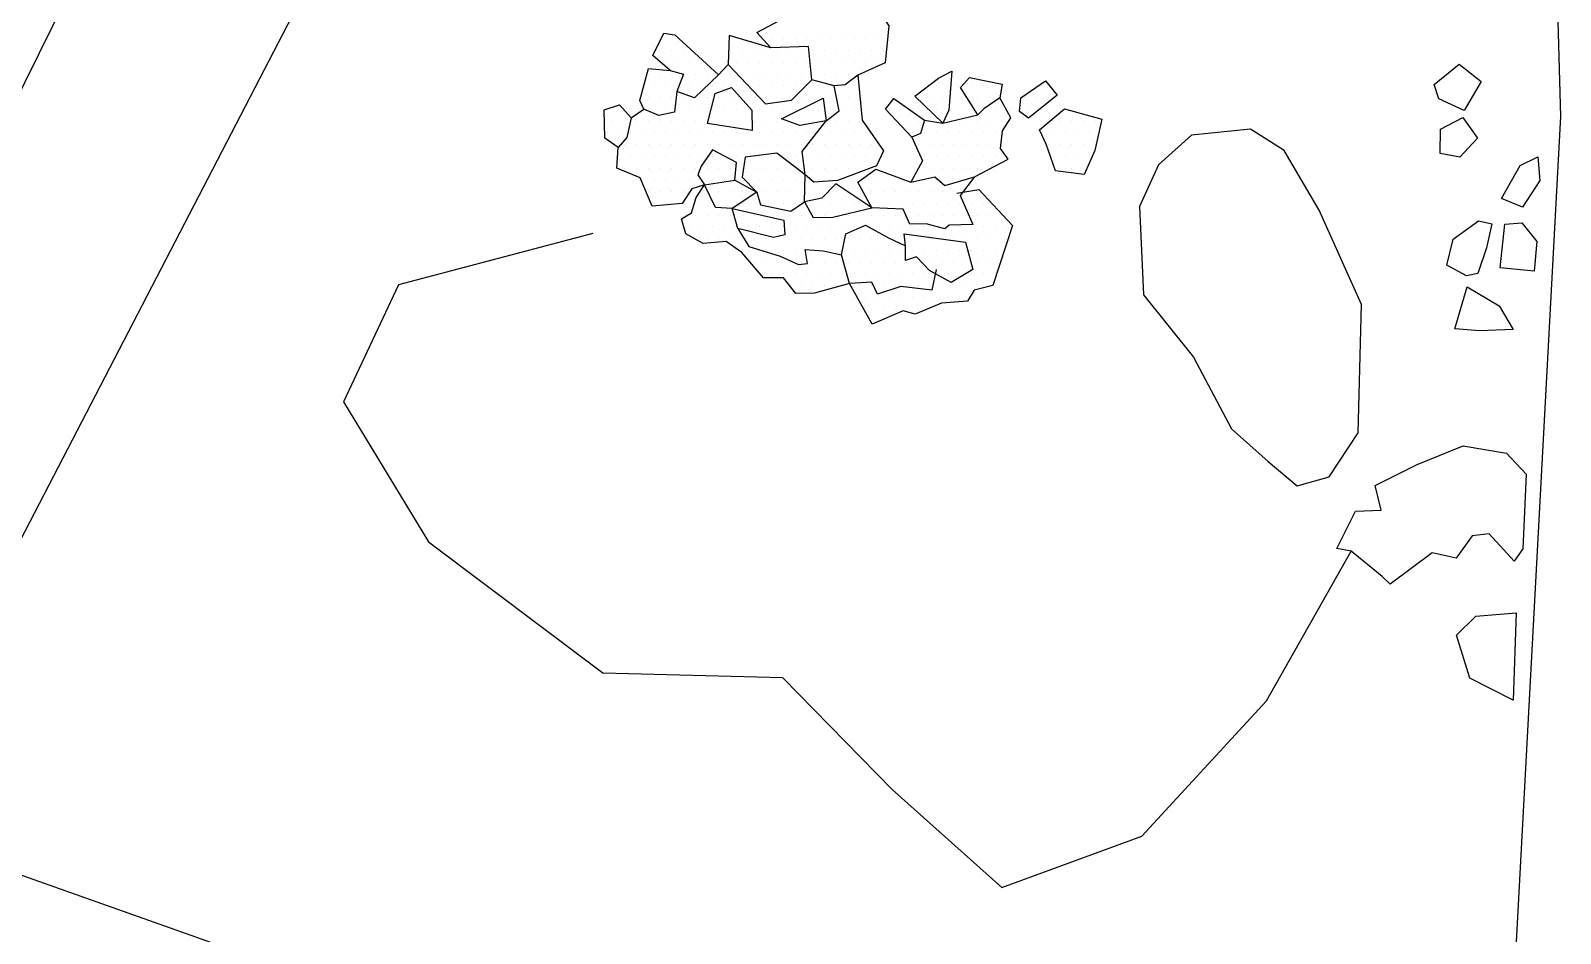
# Model space of a CAD drawing. Header units: metres. Extents: x -12.6 to -9.54, y -16.55 to -11.69.
# Drawn here: x -11.169 to -9.543, y -14.839 to -13.879 of the extents above; entities that cross this region are included whole.
import ezdxf

# ---------------------------------------------------------------- set-up
doc = ezdxf.new("R2010")
doc.units = ezdxf.units.M
doc.header["$LTSCALE"] = 25
doc.header["$MEASUREMENT"] = 0
doc.linetypes.add('GESTRICHELT', pattern=[0.75, 0.5, -0.25])
doc.linetypes.add('STRICHPUNKTX2', pattern=[2, 1, -0.5, 0, -0.5])
doc.layers.get('0').update_dxf_attribs({"linetype": 'CONTINUOUS'})
for name, color, linetype in [('BEFUND_UNSICHER', 1, 'GESTRICHELT'), ('GRABUNGSGRENZE', 3, 'STRICHPUNKTX2'), ('STEINE', 4, 'CONTINUOUS'), ('STEINESCHRAFF', 4, 'CONTINUOUS')]:
    doc.layers.add(name, color=color, linetype=linetype)

# ---------------------------------------------------------------- blocks, each defined once
blk = doc.blocks.new('*X13')
at = {"color": 0}
for p, q in [((-1050, -1390), (-1050, -1390)), ((-1049.375, -1388.75), (-1049.375, -1388.75)), ((-1048.75, -1390), (-1048.75, -1390)), ((-1048.125, -1388.75), (-1048.125, -1388.75)), ((-1047.5, -1390), (-1047.5, -1390)), ((-1042.5, -1390), (-1042.5, -1390)), ((-1041.875, -1388.75), (-1041.875, -1388.75)), ((-1041.25, -1390), (-1041.25, -1390)), ((-1040, -1390), (-1040, -1390)), ((-1038.75, -1390), (-1038.75, -1390)), ((-1038.125, -1388.75), (-1038.125, -1388.75)), ((-1037.5, -1390), (-1037.5, -1390)), ((-1036.875, -1388.75), (-1036.875, -1388.75)), ((-1036.25, -1390), (-1036.25, -1390)), ((-1035.625, -1388.75), (-1035.625, -1388.75)), ((-1035, -1390), (-1035, -1390)), ((-1034.375, -1388.75), (-1034.375, -1388.75)), ((-1033.75, -1390), (-1033.75, -1390)), ((-1033.125, -1388.75), (-1033.125, -1388.75)), ((-1032.5, -1390), (-1032.5, -1390)), ((-1031.875, -1388.75), (-1031.875, -1388.75)), ((-1031.25, -1390), (-1031.25, -1390)), ((-1030.625, -1388.75), (-1030.625, -1388.75)), ((-1030, -1390), (-1030, -1390)), ((-1029.375, -1388.75), (-1029.375, -1388.75)), ((-1028.75, -1390), (-1028.75, -1390)), ((-1028.125, -1388.75), (-1028.125, -1388.75)), ((-1027.5, -1390), (-1027.5, -1390)), ((-1026.875, -1388.75), (-1026.875, -1388.75)), ((-1026.25, -1390), (-1026.25, -1390)), ((-1049.375, -1391.25), (-1049.375, -1391.25)), ((-1048.125, -1391.25), (-1048.125, -1391.25)), ((-1046.875, -1391.25), (-1046.875, -1391.25)), ((-1045.625, -1391.25), (-1045.625, -1391.25)), ((-1041.875, -1391.25), (-1041.875, -1391.25)), ((-1040.625, -1391.25), (-1040.625, -1391.25)), ((-1039.375, -1391.25), (-1039.375, -1391.25)), ((-1038.125, -1391.25), (-1038.125, -1391.25)), ((-1036.875, -1391.25), (-1036.875, -1391.25)), ((-1035.625, -1391.25), (-1035.625, -1391.25)), ((-1034.375, -1391.25), (-1034.375, -1391.25)), ((-1033.125, -1391.25), (-1033.125, -1391.25)), ((-1031.875, -1391.25), (-1031.875, -1391.25)), ((-1030.625, -1391.25), (-1030.625, -1391.25)), ((-1029.375, -1391.25), (-1029.375, -1391.25)), ((-1028.125, -1391.25), (-1028.125, -1391.25)), ((-1026.875, -1391.25), (-1026.875, -1391.25)), ((-1051.25, -1392.5), (-1051.25, -1392.5)), ((-1050, -1392.5), (-1050, -1392.5)), ((-1048.75, -1392.5), (-1048.75, -1392.5)), ((-1047.5, -1392.5), (-1047.5, -1392.5)), ((-1046.25, -1392.5), (-1046.25, -1392.5)), ((-1045, -1392.5), (-1045, -1392.5)), ((-1041.25, -1392.5), (-1041.25, -1392.5)), ((-1040, -1392.5), (-1040, -1392.5)), ((-1038.75, -1392.5), (-1038.75, -1392.5)), ((-1037.5, -1392.5), (-1037.5, -1392.5)), ((-1036.25, -1392.5), (-1036.25, -1392.5)), ((-1035, -1392.5), (-1035, -1392.5)), ((-1033.75, -1392.5), (-1033.75, -1392.5)), ((-1032.5, -1392.5), (-1032.5, -1392.5)), ((-1031.25, -1392.5), (-1031.25, -1392.5)), ((-1030, -1392.5), (-1030, -1392.5)), ((-1028.75, -1392.5), (-1028.75, -1392.5)), ((-1051.25, -1395), (-1051.25, -1395)), ((-1050.625, -1393.75), (-1050.625, -1393.75)), ((-1050, -1395), (-1050, -1395)), ((-1049.375, -1393.75), (-1049.375, -1393.75)), ((-1048.75, -1395), (-1048.75, -1395)), ((-1048.125, -1393.75), (-1048.125, -1393.75)), ((-1046.875, -1393.75), (-1046.875, -1393.75)), ((-1045.625, -1393.75), (-1045.625, -1393.75)), ((-1043.75, -1395), (-1043.75, -1395)), ((-1042.5, -1395), (-1042.5, -1395)), ((-1039.375, -1393.75), (-1039.375, -1393.75)), ((-1038.75, -1395), (-1038.75, -1395)), ((-1038.125, -1393.75), (-1038.125, -1393.75)), ((-1037.5, -1395), (-1037.5, -1395)), ((-1036.875, -1393.75), (-1036.875, -1393.75)), ((-1036.25, -1395), (-1036.25, -1395)), ((-1035.625, -1393.75), (-1035.625, -1393.75)), ((-1030.625, -1393.75), (-1030.625, -1393.75)), ((-1030, -1395), (-1030, -1395)), ((-1029.375, -1393.75), (-1029.375, -1393.75)), ((-1022.5, -1395), (-1022.5, -1395)), ((-1021.25, -1395), (-1021.25, -1395)), ((-1020.625, -1393.75), (-1020.625, -1393.75)), ((-1020, -1395), (-1020, -1395)), ((-1019.375, -1393.75), (-1019.375, -1393.75)), ((-1016.875, -1393.75), (-1016.875, -1393.75)), ((-1016.25, -1395), (-1016.25, -1395)), ((-1015.625, -1393.75), (-1015.625, -1393.75)), ((-1015, -1395), (-1015, -1395)), ((-1014.375, -1393.75), (-1014.375, -1393.75)), ((-1011.25, -1395), (-1011.25, -1395)), ((-1010, -1395), (-1010, -1395)), ((-1009.375, -1393.75), (-1009.375, -1393.75)), ((-1008.75, -1395), (-1008.75, -1395)), ((-1055.625, -1396.25), (-1055.625, -1396.25)), ((-1054.375, -1396.25), (-1054.375, -1396.25)), ((-1050.625, -1396.25), (-1050.625, -1396.25)), ((-1049.375, -1396.25), (-1049.375, -1396.25)), ((-1044.375, -1396.25), (-1044.375, -1396.25)), ((-1043.125, -1396.25), (-1043.125, -1396.25)), ((-1041.875, -1396.25), (-1041.875, -1396.25)), ((-1040.625, -1396.25), (-1040.625, -1396.25)), ((-1034.375, -1396.25), (-1034.375, -1396.25)), ((-1033.125, -1396.25), (-1033.125, -1396.25)), ((-1030.625, -1396.25), (-1030.625, -1396.25)), ((-1029.375, -1396.25), (-1029.375, -1396.25)), ((-1025.625, -1396.25), (-1025.625, -1396.25)), ((-1024.375, -1396.25), (-1024.375, -1396.25)), ((-1020.625, -1396.25), (-1020.625, -1396.25)), ((-1019.375, -1396.25), (-1019.375, -1396.25)), ((-1015.625, -1396.25), (-1015.625, -1396.25)), ((-1014.375, -1396.25), (-1014.375, -1396.25)), ((-1010.625, -1396.25), (-1010.625, -1396.25)), ((-1006.875, -1396.25), (-1006.875, -1396.25)), ((-1055, -1397.5), (-1055, -1397.5)), ((-1053.75, -1397.5), (-1053.75, -1397.5)), ((-1043.75, -1397.5), (-1043.75, -1397.5)), ((-1042.5, -1397.5), (-1042.5, -1397.5)), ((-1041.25, -1397.5), (-1041.25, -1397.5)), ((-1036.25, -1397.5), (-1036.25, -1397.5)), ((-1035, -1397.5), (-1035, -1397.5)), ((-1033.75, -1397.5), (-1033.75, -1397.5)), ((-1032.5, -1397.5), (-1032.5, -1397.5)), ((-1031.25, -1397.5), (-1031.25, -1397.5)), ((-1030, -1397.5), (-1030, -1397.5)), ((-1028.75, -1397.5), (-1028.75, -1397.5)), ((-1023.75, -1397.5), (-1023.75, -1397.5)), ((-1022.5, -1397.5), (-1022.5, -1397.5)), ((-1020, -1397.5), (-1020, -1397.5)), ((-1018.75, -1397.5), (-1018.75, -1397.5)), ((-1017.5, -1397.5), (-1017.5, -1397.5)), ((-1016.25, -1397.5), (-1016.25, -1397.5)), ((-1015, -1397.5), (-1015, -1397.5)), ((-1013.75, -1397.5), (-1013.75, -1397.5)), ((-1007.5, -1397.5), (-1007.5, -1397.5)), ((-1006.25, -1397.5), (-1006.25, -1397.5)), ((-1005, -1397.5), (-1005, -1397.5)), ((-1003.75, -1397.5), (-1003.75, -1397.5)), ((-1055.625, -1398.75), (-1055.625, -1398.75)), ((-1054.375, -1398.75), (-1054.375, -1398.75)), ((-1033.75, -1400), (-1033.75, -1400)), ((-1033.125, -1398.75), (-1033.125, -1398.75)), ((-1032.5, -1400), (-1032.5, -1400)), ((-1031.875, -1398.75), (-1031.875, -1398.75)), ((-1031.25, -1400), (-1031.25, -1400)), ((-1030.625, -1398.75), (-1030.625, -1398.75)), ((-1030, -1400), (-1030, -1400)), ((-1029.375, -1398.75), (-1029.375, -1398.75)), ((-1028.75, -1400), (-1028.75, -1400)), ((-1028.125, -1398.75), (-1028.125, -1398.75)), ((-1027.5, -1400), (-1027.5, -1400)), ((-1023.125, -1398.75), (-1023.125, -1398.75)), ((-1022.5, -1400), (-1022.5, -1400)), ((-1021.875, -1398.75), (-1021.875, -1398.75)), ((-1021.25, -1400), (-1021.25, -1400)), ((-1020.625, -1398.75), (-1020.625, -1398.75)), ((-1020, -1400), (-1020, -1400)), ((-1019.375, -1398.75), (-1019.375, -1398.75)), ((-1018.75, -1400), (-1018.75, -1400)), ((-1018.125, -1398.75), (-1018.125, -1398.75)), ((-1017.5, -1400), (-1017.5, -1400)), ((-1016.875, -1398.75), (-1016.875, -1398.75)), ((-1016.25, -1400), (-1016.25, -1400)), ((-1015.625, -1398.75), (-1015.625, -1398.75)), ((-1015, -1400), (-1015, -1400)), ((-1014.375, -1398.75), (-1014.375, -1398.75)), ((-1009.375, -1398.75), (-1009.375, -1398.75)), ((-1008.75, -1400), (-1008.75, -1400)), ((-1008.125, -1398.75), (-1008.125, -1398.75)), ((-1007.5, -1400), (-1007.5, -1400)), ((-1006.875, -1398.75), (-1006.875, -1398.75)), ((-1006.25, -1400), (-1006.25, -1400)), ((-1005.625, -1398.75), (-1005.625, -1398.75)), ((-1005, -1400), (-1005, -1400)), ((-1004.375, -1398.75), (-1004.375, -1398.75)), ((-1003.75, -1400), (-1003.75, -1400)), ((-1044.375, -1401.25), (-1044.375, -1401.25)), ((-1043.125, -1401.25), (-1043.125, -1401.25)), ((-1039.375, -1401.25), (-1039.375, -1401.25)), ((-1038.125, -1401.25), (-1038.125, -1401.25)), ((-1034.375, -1401.25), (-1034.375, -1401.25)), ((-1033.125, -1401.25), (-1033.125, -1401.25)), ((-1031.875, -1401.25), (-1031.875, -1401.25)), ((-1030.625, -1401.25), (-1030.625, -1401.25)), ((-1029.375, -1401.25), (-1029.375, -1401.25)), ((-1028.125, -1401.25), (-1028.125, -1401.25)), ((-1026.875, -1401.25), (-1026.875, -1401.25)), ((-1021.875, -1401.25), (-1021.875, -1401.25)), ((-1020.625, -1401.25), (-1020.625, -1401.25)), ((-1019.375, -1401.25), (-1019.375, -1401.25)), ((-1018.125, -1401.25), (-1018.125, -1401.25)), ((-1016.875, -1401.25), (-1016.875, -1401.25)), ((-1015.625, -1401.25), (-1015.625, -1401.25)), ((-1014.375, -1401.25), (-1014.375, -1401.25)), ((-1008.125, -1401.25), (-1008.125, -1401.25)), ((-1006.875, -1401.25), (-1006.875, -1401.25)), ((-1005.625, -1401.25), (-1005.625, -1401.25)), ((-1004.375, -1401.25), (-1004.375, -1401.25)), ((-1045, -1402.5), (-1045, -1402.5)), ((-1043.75, -1402.5), (-1043.75, -1402.5)), ((-1042.5, -1402.5), (-1042.5, -1402.5)), ((-1040, -1402.5), (-1040, -1402.5)), ((-1038.75, -1402.5), (-1038.75, -1402.5)), ((-1037.5, -1402.5), (-1037.5, -1402.5)), ((-1036.25, -1402.5), (-1036.25, -1402.5)), ((-1033.75, -1402.5), (-1033.75, -1402.5)), ((-1032.5, -1402.5), (-1032.5, -1402.5)), ((-1031.25, -1402.5), (-1031.25, -1402.5)), ((-1030, -1402.5), (-1030, -1402.5)), ((-1028.75, -1402.5), (-1028.75, -1402.5)), ((-1022.5, -1402.5), (-1022.5, -1402.5)), ((-1021.25, -1402.5), (-1021.25, -1402.5)), ((-1020, -1402.5), (-1020, -1402.5)), ((-1018.75, -1402.5), (-1018.75, -1402.5)), ((-1017.5, -1402.5), (-1017.5, -1402.5)), ((-1016.25, -1402.5), (-1016.25, -1402.5)), ((-1015, -1402.5), (-1015, -1402.5)), ((-1007.5, -1402.5), (-1007.5, -1402.5)), ((-1006.25, -1402.5), (-1006.25, -1402.5)), ((-1005, -1402.5), (-1005, -1402.5)), ((-1045.625, -1403.75), (-1045.625, -1403.75)), ((-1044.375, -1403.75), (-1044.375, -1403.75)), ((-1043.125, -1403.75), (-1043.125, -1403.75)), ((-1040.625, -1403.75), (-1040.625, -1403.75)), ((-1039.375, -1403.75), (-1039.375, -1403.75)), ((-1038.125, -1403.75), (-1038.125, -1403.75)), ((-1036.875, -1403.75), (-1036.875, -1403.75)), ((-1035.625, -1403.75), (-1035.625, -1403.75)), ((-1033.125, -1403.75), (-1033.125, -1403.75)), ((-1031.875, -1403.75), (-1031.875, -1403.75)), ((-1028.125, -1403.75), (-1028.125, -1403.75)), ((-1026.875, -1403.75), (-1026.875, -1403.75)), ((-1025.625, -1403.75), (-1025.625, -1403.75)), ((-1024.375, -1403.75), (-1024.375, -1403.75)), ((-1023.125, -1403.75), (-1023.125, -1403.75)), ((-1021.875, -1403.75), (-1021.875, -1403.75)), ((-1020.625, -1403.75), (-1020.625, -1403.75)), ((-1019.375, -1403.75), (-1019.375, -1403.75)), ((-1018.125, -1403.75), (-1018.125, -1403.75)), ((-1016.875, -1403.75), (-1016.875, -1403.75)), ((-1043.75, -1405), (-1043.75, -1405)), ((-1043.125, -1406.25), (-1043.125, -1406.25)), ((-1042.5, -1405), (-1042.5, -1405)), ((-1041.875, -1406.25), (-1041.875, -1406.25)), ((-1041.25, -1405), (-1041.25, -1405)), ((-1040.625, -1406.25), (-1040.625, -1406.25)), ((-1040, -1405), (-1040, -1405)), ((-1039.375, -1406.25), (-1039.375, -1406.25)), ((-1038.75, -1405), (-1038.75, -1405)), ((-1038.125, -1406.25), (-1038.125, -1406.25)), ((-1037.5, -1405), (-1037.5, -1405)), ((-1036.875, -1406.25), (-1036.875, -1406.25)), ((-1036.25, -1405), (-1036.25, -1405)), ((-1035.625, -1406.25), (-1035.625, -1406.25)), ((-1035, -1405), (-1035, -1405)), ((-1034.375, -1406.25), (-1034.375, -1406.25)), ((-1033.125, -1406.25), (-1033.125, -1406.25)), ((-1031.875, -1406.25), (-1031.875, -1406.25)), ((-1031.25, -1405), (-1031.25, -1405)), ((-1030.625, -1406.25), (-1030.625, -1406.25)), ((-1029.375, -1406.25), (-1029.375, -1406.25)), ((-1027.5, -1405), (-1027.5, -1405)), ((-1026.875, -1406.25), (-1026.875, -1406.25)), ((-1026.25, -1405), (-1026.25, -1405)), ((-1025.625, -1406.25), (-1025.625, -1406.25)), ((-1025, -1405), (-1025, -1405)), ((-1024.375, -1406.25), (-1024.375, -1406.25)), ((-1023.75, -1405), (-1023.75, -1405)), ((-1023.125, -1406.25), (-1023.125, -1406.25)), ((-1022.5, -1405), (-1022.5, -1405)), ((-1021.875, -1406.25), (-1021.875, -1406.25)), ((-1021.25, -1405), (-1021.25, -1405)), ((-1020.625, -1406.25), (-1020.625, -1406.25)), ((-1020, -1405), (-1020, -1405)), ((-1019.375, -1406.25), (-1019.375, -1406.25)), ((-1018.75, -1405), (-1018.75, -1405)), ((-1018.125, -1406.25), (-1018.125, -1406.25)), ((-1016.875, -1406.25), (-1016.875, -1406.25)), ((-1016.25, -1405), (-1016.25, -1405)), ((-1015.625, -1406.25), (-1015.625, -1406.25)), ((-1041.25, -1407.5), (-1041.25, -1407.5)), ((-1040, -1407.5), (-1040, -1407.5)), ((-1038.75, -1407.5), (-1038.75, -1407.5)), ((-1037.5, -1407.5), (-1037.5, -1407.5)), ((-1036.25, -1407.5), (-1036.25, -1407.5)), ((-1035, -1407.5), (-1035, -1407.5)), ((-1033.75, -1407.5), (-1033.75, -1407.5)), ((-1032.5, -1407.5), (-1032.5, -1407.5)), ((-1031.25, -1407.5), (-1031.25, -1407.5)), ((-1030, -1407.5), (-1030, -1407.5)), ((-1028.75, -1407.5), (-1028.75, -1407.5)), ((-1027.5, -1407.5), (-1027.5, -1407.5)), ((-1026.25, -1407.5), (-1026.25, -1407.5)), ((-1025, -1407.5), (-1025, -1407.5)), ((-1023.75, -1407.5), (-1023.75, -1407.5)), ((-1022.5, -1407.5), (-1022.5, -1407.5)), ((-1021.25, -1407.5), (-1021.25, -1407.5)), ((-1020, -1407.5), (-1020, -1407.5)), ((-1018.75, -1407.5), (-1018.75, -1407.5)), ((-1017.5, -1407.5), (-1017.5, -1407.5)), ((-1016.25, -1407.5), (-1016.25, -1407.5)), ((-1015, -1407.5), (-1015, -1407.5)), ((-1013.75, -1407.5), (-1013.75, -1407.5)), ((-1040.625, -1408.75), (-1040.625, -1408.75)), ((-1039.375, -1408.75), (-1039.375, -1408.75)), ((-1038.125, -1408.75), (-1038.125, -1408.75)), ((-1036.875, -1408.75), (-1036.875, -1408.75)), ((-1035.625, -1408.75), (-1035.625, -1408.75)), ((-1034.375, -1408.75), (-1034.375, -1408.75)), ((-1033.125, -1408.75), (-1033.125, -1408.75)), ((-1031.875, -1408.75), (-1031.875, -1408.75)), ((-1030.625, -1408.75), (-1030.625, -1408.75)), ((-1029.375, -1408.75), (-1029.375, -1408.75)), ((-1028.125, -1408.75), (-1028.125, -1408.75)), ((-1026.875, -1408.75), (-1026.875, -1408.75)), ((-1025.625, -1408.75), (-1025.625, -1408.75)), ((-1024.375, -1408.75), (-1024.375, -1408.75)), ((-1023.125, -1408.75), (-1023.125, -1408.75)), ((-1021.875, -1408.75), (-1021.875, -1408.75)), ((-1020.625, -1408.75), (-1020.625, -1408.75)), ((-1019.375, -1408.75), (-1019.375, -1408.75)), ((-1018.125, -1408.75), (-1018.125, -1408.75)), ((-1016.875, -1408.75), (-1016.875, -1408.75)), ((-1015.625, -1408.75), (-1015.625, -1408.75)), ((-1014.375, -1408.75), (-1014.375, -1408.75)), ((-1013.125, -1408.75), (-1013.125, -1408.75)), ((-1040, -1410), (-1040, -1410)), ((-1038.75, -1410), (-1038.75, -1410)), ((-1038.125, -1411.25), (-1038.125, -1411.25)), ((-1037.5, -1410), (-1037.5, -1410)), ((-1036.875, -1411.25), (-1036.875, -1411.25)), ((-1036.25, -1410), (-1036.25, -1410)), ((-1035.625, -1411.25), (-1035.625, -1411.25)), ((-1035, -1410), (-1035, -1410)), ((-1033.75, -1410), (-1033.75, -1410)), ((-1033.125, -1411.25), (-1033.125, -1411.25)), ((-1032.5, -1410), (-1032.5, -1410)), ((-1031.875, -1411.25), (-1031.875, -1411.25)), ((-1031.25, -1410), (-1031.25, -1410)), ((-1030.625, -1411.25), (-1030.625, -1411.25)), ((-1030, -1410), (-1030, -1410)), ((-1029.375, -1411.25), (-1029.375, -1411.25)), ((-1028.75, -1410), (-1028.75, -1410)), ((-1028.125, -1411.25), (-1028.125, -1411.25)), ((-1027.5, -1410), (-1027.5, -1410)), ((-1026.875, -1411.25), (-1026.875, -1411.25)), ((-1026.25, -1410), (-1026.25, -1410)), ((-1025.625, -1411.25), (-1025.625, -1411.25)), ((-1025, -1410), (-1025, -1410)), ((-1024.375, -1411.25), (-1024.375, -1411.25)), ((-1023.75, -1410), (-1023.75, -1410)), ((-1023.125, -1411.25), (-1023.125, -1411.25)), ((-1022.5, -1410), (-1022.5, -1410)), ((-1021.875, -1411.25), (-1021.875, -1411.25)), ((-1021.25, -1410), (-1021.25, -1410)), ((-1020.625, -1411.25), (-1020.625, -1411.25)), ((-1020, -1410), (-1020, -1410)), ((-1019.375, -1411.25), (-1019.375, -1411.25)), ((-1018.75, -1410), (-1018.75, -1410)), ((-1018.125, -1411.25), (-1018.125, -1411.25)), ((-1017.5, -1410), (-1017.5, -1410)), ((-1016.875, -1411.25), (-1016.875, -1411.25)), ((-1016.25, -1410), (-1016.25, -1410)), ((-1015.625, -1411.25), (-1015.625, -1411.25)), ((-1015, -1410), (-1015, -1410)), ((-1014.375, -1411.25), (-1014.375, -1411.25)), ((-1013.75, -1410), (-1013.75, -1410)), ((-1035, -1412.5), (-1035, -1412.5)), ((-1030, -1412.5), (-1030, -1412.5)), ((-1028.75, -1412.5), (-1028.75, -1412.5)), ((-1027.5, -1412.5), (-1027.5, -1412.5)), ((-1026.25, -1412.5), (-1026.25, -1412.5)), ((-1025, -1412.5), (-1025, -1412.5)), ((-1023.75, -1412.5), (-1023.75, -1412.5)), ((-1022.5, -1412.5), (-1022.5, -1412.5)), ((-1021.25, -1412.5), (-1021.25, -1412.5)), ((-1020, -1412.5), (-1020, -1412.5)), ((-1018.75, -1412.5), (-1018.75, -1412.5)), ((-1017.5, -1412.5), (-1017.5, -1412.5)), ((-1016.25, -1412.5), (-1016.25, -1412.5)), ((-1015, -1412.5), (-1015, -1412.5)), ((-1029.375, -1413.75), (-1029.375, -1413.75)), ((-1028.125, -1413.75), (-1028.125, -1413.75)), ((-1026.875, -1413.75), (-1026.875, -1413.75)), ((-1025.625, -1413.75), (-1025.625, -1413.75)), ((-1024.375, -1413.75), (-1024.375, -1413.75)), ((-1023.125, -1413.75), (-1023.125, -1413.75)), ((-1021.875, -1413.75), (-1021.875, -1413.75)), ((-1020.625, -1413.75), (-1020.625, -1413.75)), ((-1019.375, -1413.75), (-1019.375, -1413.75)), ((-1018.125, -1413.75), (-1018.125, -1413.75)), ((-1016.875, -1413.75), (-1016.875, -1413.75)), ((-1015.625, -1413.75), (-1015.625, -1413.75)), ((-1014.375, -1413.75), (-1014.375, -1413.75)), ((-1028.75, -1415), (-1028.75, -1415)), ((-1028.125, -1416.25), (-1028.125, -1416.25)), ((-1027.5, -1415), (-1027.5, -1415)), ((-1026.875, -1416.25), (-1026.875, -1416.25)), ((-1026.25, -1415), (-1026.25, -1415)), ((-1025.625, -1416.25), (-1025.625, -1416.25)), ((-1025, -1415), (-1025, -1415)), ((-1024.375, -1416.25), (-1024.375, -1416.25)), ((-1023.75, -1415), (-1023.75, -1415)), ((-1023.125, -1416.25), (-1023.125, -1416.25)), ((-1022.5, -1415), (-1022.5, -1415)), ((-1021.875, -1416.25), (-1021.875, -1416.25)), ((-1021.25, -1415), (-1021.25, -1415)), ((-1020.625, -1416.25), (-1020.625, -1416.25)), ((-1020, -1415), (-1020, -1415)), ((-1019.375, -1416.25), (-1019.375, -1416.25)), ((-1018.75, -1415), (-1018.75, -1415)), ((-1018.125, -1416.25), (-1018.125, -1416.25)), ((-1017.5, -1415), (-1017.5, -1415)), ((-1016.25, -1415), (-1016.25, -1415)), ((-1015, -1415), (-1015, -1415)), ((-1027.5, -1417.5), (-1027.5, -1417.5)), ((-1026.25, -1417.5), (-1026.25, -1417.5)), ((-1025, -1417.5), (-1025, -1417.5)), ((-1023.75, -1417.5), (-1023.75, -1417.5)), ((-1022.5, -1417.5), (-1022.5, -1417.5)), ((-1026.875, -1418.75), (-1026.875, -1418.75))]:
    blk.add_line(p, q, dxfattribs=at)
blk = doc.blocks.new('*X14')
at = {"color": 0}
for p, q in [((-1042.5, -1392.5), (-1042.5, -1392.5)), ((-1047.5, -1395), (-1047.5, -1395)), ((-1046.25, -1395), (-1046.25, -1395)), ((-1045, -1395), (-1045, -1395)), ((-1044.375, -1393.75), (-1044.375, -1393.75)), ((-1043.75, -1395), (-1043.75, -1395)), ((-1043.125, -1393.75), (-1043.125, -1393.75)), ((-1042.5, -1395), (-1042.5, -1395)), ((-1041.875, -1393.75), (-1041.875, -1393.75)), ((-1041.25, -1395), (-1041.25, -1395)), ((-1040.625, -1393.75), (-1040.625, -1393.75)), ((-1040, -1395), (-1040, -1395)), ((-1035, -1395), (-1035, -1395)), ((-1034.375, -1393.75), (-1034.375, -1393.75)), ((-1033.75, -1395), (-1033.75, -1395)), ((-1033.125, -1393.75), (-1033.125, -1393.75)), ((-1032.5, -1395), (-1032.5, -1395)), ((-1031.875, -1393.75), (-1031.875, -1393.75)), ((-1031.25, -1395), (-1031.25, -1395)), ((-1048.125, -1396.25), (-1048.125, -1396.25)), ((-1046.875, -1396.25), (-1046.875, -1396.25)), ((-1045.625, -1396.25), (-1045.625, -1396.25)), ((-1044.375, -1396.25), (-1044.375, -1396.25)), ((-1043.125, -1396.25), (-1043.125, -1396.25)), ((-1041.875, -1396.25), (-1041.875, -1396.25)), ((-1040.625, -1396.25), (-1040.625, -1396.25)), ((-1039.375, -1396.25), (-1039.375, -1396.25)), ((-1038.125, -1396.25), (-1038.125, -1396.25)), ((-1036.875, -1396.25), (-1036.875, -1396.25)), ((-1035.625, -1396.25), (-1035.625, -1396.25)), ((-1031.875, -1396.25), (-1031.875, -1396.25)), ((-1052.5, -1397.5), (-1052.5, -1397.5)), ((-1051.25, -1397.5), (-1051.25, -1397.5)), ((-1050, -1397.5), (-1050, -1397.5)), ((-1048.75, -1397.5), (-1048.75, -1397.5)), ((-1047.5, -1397.5), (-1047.5, -1397.5)), ((-1046.25, -1397.5), (-1046.25, -1397.5)), ((-1045, -1397.5), (-1045, -1397.5)), ((-1043.75, -1397.5), (-1043.75, -1397.5)), ((-1042.5, -1397.5), (-1042.5, -1397.5)), ((-1041.25, -1397.5), (-1041.25, -1397.5)), ((-1040, -1397.5), (-1040, -1397.5)), ((-1038.75, -1397.5), (-1038.75, -1397.5)), ((-1037.5, -1397.5), (-1037.5, -1397.5)), ((-1053.75, -1400), (-1053.75, -1400)), ((-1053.125, -1398.75), (-1053.125, -1398.75)), ((-1052.5, -1400), (-1052.5, -1400)), ((-1051.875, -1398.75), (-1051.875, -1398.75)), ((-1051.25, -1400), (-1051.25, -1400)), ((-1050.625, -1398.75), (-1050.625, -1398.75)), ((-1050, -1400), (-1050, -1400)), ((-1049.375, -1398.75), (-1049.375, -1398.75)), ((-1048.75, -1400), (-1048.75, -1400)), ((-1048.125, -1398.75), (-1048.125, -1398.75)), ((-1047.5, -1400), (-1047.5, -1400)), ((-1046.875, -1398.75), (-1046.875, -1398.75)), ((-1046.25, -1400), (-1046.25, -1400)), ((-1045.625, -1398.75), (-1045.625, -1398.75)), ((-1045, -1400), (-1045, -1400)), ((-1044.375, -1398.75), (-1044.375, -1398.75)), ((-1043.75, -1400), (-1043.75, -1400)), ((-1043.125, -1398.75), (-1043.125, -1398.75)), ((-1042.5, -1400), (-1042.5, -1400)), ((-1041.875, -1398.75), (-1041.875, -1398.75)), ((-1041.25, -1400), (-1041.25, -1400)), ((-1040.625, -1398.75), (-1040.625, -1398.75)), ((-1040, -1400), (-1040, -1400)), ((-1039.375, -1398.75), (-1039.375, -1398.75)), ((-1038.75, -1400), (-1038.75, -1400)), ((-1038.125, -1398.75), (-1038.125, -1398.75)), ((-1037.5, -1400), (-1037.5, -1400)), ((-1036.875, -1398.75), (-1036.875, -1398.75)), ((-1036.25, -1400), (-1036.25, -1400)), ((-1035.625, -1398.75), (-1035.625, -1398.75)), ((-1035, -1400), (-1035, -1400)), ((-1034.375, -1398.75), (-1034.375, -1398.75)), ((-1054.375, -1401.25), (-1054.375, -1401.25)), ((-1053.125, -1401.25), (-1053.125, -1401.25)), ((-1051.875, -1401.25), (-1051.875, -1401.25)), ((-1050.625, -1401.25), (-1050.625, -1401.25)), ((-1049.375, -1401.25), (-1049.375, -1401.25)), ((-1048.125, -1401.25), (-1048.125, -1401.25)), ((-1046.875, -1401.25), (-1046.875, -1401.25)), ((-1045.625, -1401.25), (-1045.625, -1401.25)), ((-1041.875, -1401.25), (-1041.875, -1401.25)), ((-1040.625, -1401.25), (-1040.625, -1401.25)), ((-1036.875, -1401.25), (-1036.875, -1401.25)), ((-1035.625, -1401.25), (-1035.625, -1401.25)), ((-1053.75, -1402.5), (-1053.75, -1402.5)), ((-1052.5, -1402.5), (-1052.5, -1402.5)), ((-1051.25, -1402.5), (-1051.25, -1402.5)), ((-1050, -1402.5), (-1050, -1402.5)), ((-1048.75, -1402.5), (-1048.75, -1402.5)), ((-1047.5, -1402.5), (-1047.5, -1402.5)), ((-1046.25, -1402.5), (-1046.25, -1402.5)), ((-1041.25, -1402.5), (-1041.25, -1402.5)), ((-1035, -1402.5), (-1035, -1402.5)), ((-1051.875, -1403.75), (-1051.875, -1403.75)), ((-1050.625, -1403.75), (-1050.625, -1403.75)), ((-1049.375, -1403.75), (-1049.375, -1403.75)), ((-1048.125, -1403.75), (-1048.125, -1403.75)), ((-1046.875, -1403.75), (-1046.875, -1403.75)), ((-1041.875, -1403.75), (-1041.875, -1403.75)), ((-1051.25, -1405), (-1051.25, -1405)), ((-1050.625, -1406.25), (-1050.625, -1406.25)), ((-1050, -1405), (-1050, -1405)), ((-1049.375, -1406.25), (-1049.375, -1406.25)), ((-1048.75, -1405), (-1048.75, -1405)), ((-1048.125, -1406.25), (-1048.125, -1406.25)), ((-1047.5, -1405), (-1047.5, -1405)), ((-1045.625, -1406.25), (-1045.625, -1406.25)), ((-1045, -1405), (-1045, -1405)), ((-1044.375, -1406.25), (-1044.375, -1406.25)), ((-1046.25, -1407.5), (-1046.25, -1407.5)), ((-1045, -1407.5), (-1045, -1407.5)), ((-1043.75, -1407.5), (-1043.75, -1407.5)), ((-1042.5, -1407.5), (-1042.5, -1407.5)), ((-1046.875, -1408.75), (-1046.875, -1408.75)), ((-1045.625, -1408.75), (-1045.625, -1408.75)), ((-1044.375, -1408.75), (-1044.375, -1408.75)), ((-1043.125, -1408.75), (-1043.125, -1408.75)), ((-1041.875, -1408.75), (-1041.875, -1408.75)), ((-1046.25, -1410), (-1046.25, -1410)), ((-1045, -1410), (-1045, -1410)), ((-1043.75, -1410), (-1043.75, -1410)), ((-1042.5, -1410), (-1042.5, -1410)), ((-1041.25, -1410), (-1041.25, -1410)), ((-1040.625, -1411.25), (-1040.625, -1411.25)), ((-1039.375, -1411.25), (-1039.375, -1411.25)), ((-1034.375, -1411.25), (-1034.375, -1411.25)), ((-1040, -1412.5), (-1040, -1412.5)), ((-1038.75, -1412.5), (-1038.75, -1412.5)), ((-1037.5, -1412.5), (-1037.5, -1412.5)), ((-1036.25, -1412.5), (-1036.25, -1412.5)), ((-1033.75, -1412.5), (-1033.75, -1412.5)), ((-1032.5, -1412.5), (-1032.5, -1412.5)), ((-1031.25, -1412.5), (-1031.25, -1412.5)), ((-1038.125, -1413.75), (-1038.125, -1413.75)), ((-1036.875, -1413.75), (-1036.875, -1413.75)), ((-1035.625, -1413.75), (-1035.625, -1413.75)), ((-1034.375, -1413.75), (-1034.375, -1413.75)), ((-1033.125, -1413.75), (-1033.125, -1413.75)), ((-1031.875, -1413.75), (-1031.875, -1413.75)), ((-1030.625, -1413.75), (-1030.625, -1413.75)), ((-1035, -1415), (-1035, -1415)), ((-1033.75, -1415), (-1033.75, -1415)), ((-1032.5, -1415), (-1032.5, -1415)), ((-1031.25, -1415), (-1031.25, -1415))]:
    blk.add_line(p, q, dxfattribs=at)

msp = doc.modelspace()

# ---------------------------------------------------------------- linework, layer by layer
at = {"layer": 'BEFUND_UNSICHER', "flags": 128}
msp.add_lwpolyline([(-10.5713, -14.0947), (-10.778, -14.1494), (-10.8364, -14.2736), (-10.7462, -14.4227), (-10.5606, -14.5618), (-10.3698, -14.5668), (-10.2531, -14.6861), (-10.1365, -14.7904), (-9.988, -14.7358), (-9.8555, -14.5917), (-9.7653, -14.4326)], dxfattribs=at)
at = {"layer": 'GRABUNGSGRENZE'}
for points in [[(-12.6046, -14.2632), (-11.564, -14.7212), (-10.525, -12.6167)], [(-9.5951, -15.3381), (-11.3359, -14.7217), (-10.292, -12.7075)]]:
    msp.add_lwpolyline(points, dxfattribs=at)
at = {"layer": 'GRABUNGSGRENZE', "flags": 128}
msp.add_lwpolyline([(-9.5717, -12.9124), (-9.5429, -13.9701), (-9.5911, -14.868), (-9.5951, -15.3381), (-9.6009, -16.5497)], dxfattribs=at)
at = {"layer": 'STEINE'}
for points in [[(-10.3821, -13.8972), (-10.3969, -13.8808), (-10.3729, -13.8681), (-10.3433, -13.866), (-10.3066, -13.8574), (-10.2669, -13.8584), (-10.2567, -13.8737), (-10.2607, -13.913), (-10.2898, -13.9262), (-10.303, -13.9364), (-10.3148, -13.9374), (-10.3387, -13.9313)], [(-10.4892, -13.9211), (-10.5075, -13.9053), (-10.4958, -13.8814), (-10.4841, -13.8834), (-10.4377, -13.9257), (-10.4632, -13.9502), (-10.482, -13.9436)], [(-10.3821, -13.8972), (-10.4265, -13.8839), (-10.4275, -13.915), (-10.3877, -13.9568), (-10.3602, -13.9527), (-10.3387, -13.9313), (-10.3423, -13.8956), (-10.3821, -13.8972)], [(-9.672, -13.9515), (-9.677, -13.9363), (-9.6506, -13.9145), (-9.6272, -13.9328), (-9.6451, -13.9638), (-9.672, -13.9515)], [(-10.5213, -13.9533), (-10.5121, -13.9191), (-10.4892, -13.9211), (-10.4749, -13.9252), (-10.482, -13.9436), (-10.4846, -13.9655), (-10.5014, -13.9691), (-10.5172, -13.9624), (-10.5213, -13.9533)], [(-10.2898, -13.9262), (-10.2852, -13.9742)], [(-10.1995, -13.9772), (-10.2291, -13.9486), (-10.2041, -13.9293), (-10.1898, -13.9221), (-10.1929, -13.9634), (-10.1995, -13.9772)], [(-10.1623, -13.9685), (-10.1807, -13.9395), (-10.171, -13.9287), (-10.1363, -13.9359), (-10.1388, -13.9502), (-10.1557, -13.9619), (-10.1623, -13.9685)], [(-10.1082, -13.9721), (-10.1179, -13.9649), (-10.1164, -13.9502), (-10.0904, -13.9323), (-10.0777, -13.9476), (-10.1082, -13.9721)], [(-10.4412, -13.9456), (-10.4239, -13.9395), (-10.4025, -13.9635), (-10.402, -13.9849), (-10.4494, -13.9777), (-10.4412, -13.9456)], [(-10.3709, -13.9726), (-10.3265, -13.9507), (-10.3234, -13.9747), (-10.3515, -13.9798), (-10.3709, -13.9726)], [(-10.3234, -13.9747), (-10.3097, -13.964), (-10.3148, -13.9374)], [(-10.2322, -13.992), (-10.2602, -13.9624), (-10.2515, -13.9512), (-10.2189, -13.9741), (-10.223, -13.9884), (-10.2322, -13.992)], [(-10.1381, -14.0042), (-10.1358, -13.9853), (-10.1271, -13.9716), (-10.1388, -13.9502)], [(-10.5351, -13.9925), (-10.5444, -14.0033), (-10.5585, -13.9931), (-10.5595, -13.963), (-10.5432, -13.9579), (-10.5305, -13.9716), (-10.5351, -13.9925)], [(-10.5305, -13.9716), (-10.5172, -13.9624)], [(-10.0897, -13.9996), (-10.0965, -13.9843), (-10.07, -13.9619), (-10.0302, -13.9731), (-10.0378, -14.0063)], [(-10.2852, -13.9742), (-10.2623, -14.0068), (-10.27, -14.0226), (-10.3112, -14.0384), (-10.3366, -14.0399), (-10.3458, -14.0323), (-10.3489, -14.0073), (-10.3234, -13.9747)], [(-10.2189, -13.9741), (-10.1995, -13.9772), (-10.1623, -13.9685)], [(-9.7995, -14.0699), (-9.8367, -14.0062), (-9.8724, -13.9838), (-9.935, -13.9899), (-9.9701, -14.0215), (-9.9905, -14.0658), (-9.9859, -14.16), (-9.9329, -14.2262), (-9.8927, -14.3025), (-9.8535, -14.3371), (-9.8229, -14.3631), (-9.7888, -14.3534), (-9.7578, -14.3066), (-9.7542, -14.1701), (-9.7995, -14.0699)], [(-9.6706, -14.0095), (-9.6705, -13.9835), (-9.6466, -13.9714), (-9.6309, -13.9933), (-9.6498, -14.0136), (-9.6706, -14.0095)], [(-10.2322, -13.992), (-10.2211, -14.0175), (-10.2333, -14.0399), (-10.2078, -14.0343), (-10.1972, -14.0434), (-10.1656, -14.0343), (-10.13, -14.0154), (-10.1381, -14.0042)], [(-10.0378, -14.0063), (-10.049, -14.0317), (-10.0796, -14.0281), (-10.0897, -13.9996)], [(-10.4527, -14.043), (-10.466, -14.047), (-10.4766, -14.0628), (-10.5082, -14.0654), (-10.5209, -14.0353), (-10.5459, -14.0252), (-10.5444, -14.0033)], [(-10.4206, -14.0379), (-10.4186, -14.019), (-10.4441, -14.0058), (-10.4563, -14.0231), (-10.4598, -14.0323), (-10.4527, -14.043), (-10.4206, -14.0379)], [(-10.3458, -14.0323), (-10.3758, -14.0093), (-10.4094, -14.0134), (-10.4125, -14.0348), (-10.3972, -14.0506), (-10.3932, -14.0643), (-10.3611, -14.0709), (-10.3463, -14.0608), (-10.3458, -14.0323)], [(-9.5833, -14.0666), (-9.6056, -14.0574), (-9.5857, -14.0223), (-9.5669, -14.0132), (-9.5649, -14.0381), (-9.5833, -14.0666)], [(-10.1656, -14.0343), (-10.1809, -14.0541), (-10.1676, -14.0852), (-10.1926, -14.0857), (-10.1971, -14.0898), (-10.217, -14.0842), (-10.2343, -14.0847), (-10.2414, -14.0689), (-10.275, -14.0674), (-10.2898, -14.0399), (-10.2705, -14.0261), (-10.2333, -14.0399)], [(-10.2984, -14.1478), (-10.3356, -14.158), (-10.3555, -14.1585), (-10.3687, -14.1417), (-10.3901, -14.1417), (-10.413, -14.1147), (-10.4298, -14.103), (-10.4542, -14.1051), (-10.4726, -14.0949), (-10.4772, -14.0791), (-10.4665, -14.0725), (-10.4614, -14.0562), (-10.4527, -14.043)], [(-10.4206, -14.0379), (-10.3972, -14.0506), (-10.4232, -14.0679), (-10.441, -14.0669), (-10.4527, -14.043)], [(-10.275, -14.0674), (-10.3132, -14.0419), (-10.328, -14.0572), (-10.3463, -14.0608), (-10.3371, -14.0776), (-10.3163, -14.0771), (-10.275, -14.0674)], [(-10.1844, -14.0516), (-10.161, -14.048), (-10.1254, -14.0862), (-10.1462, -14.1498), (-10.1661, -14.1549), (-10.1732, -14.1666), (-10.2007, -14.1687), (-10.2287, -14.1804), (-10.2414, -14.1768), (-10.2745, -14.1911), (-10.2984, -14.1478)], [(-10.4171, -14.0893), (-10.4232, -14.0679)], [(-10.4232, -14.0679), (-10.3682, -14.0806), (-10.3672, -14.0959), (-10.3794, -14.099), (-10.4171, -14.0893)], [(-9.6429, -14.1396), (-9.6637, -14.1284), (-9.6571, -14.1005), (-9.6301, -14.0812), (-9.6159, -14.0843), (-9.6215, -14.1097), (-9.6307, -14.1371), (-9.6429, -14.1396)], [(-10.4171, -14.0893), (-10.4054, -14.1086), (-10.3723, -14.1188), (-10.3529, -14.1275), (-10.3433, -14.1264), (-10.3458, -14.1117), (-10.3265, -14.1132), (-10.3071, -14.1173)], [(-10.2063, -14.133), (-10.2109, -14.1549), (-10.244, -14.1509), (-10.2689, -14.159), (-10.275, -14.1463), (-10.2984, -14.1478), (-10.3071, -14.1173), (-10.3025, -14.0949), (-10.2817, -14.0857), (-10.2572, -14.0994), (-10.2389, -14.1076)], [(-10.1753, -14.104), (-10.1676, -14.133), (-10.1905, -14.1468), (-10.2134, -14.1341), (-10.2272, -14.1193), (-10.2389, -14.1234), (-10.2389, -14.1076), (-10.2404, -14.0949), (-10.1753, -14.104)], [(-9.6068, -14.1311), (-9.6021, -14.0848), (-9.5838, -14.0833), (-9.5681, -14.1032), (-9.5707, -14.1347), (-9.6068, -14.1311)], [(-9.6552, -14.196), (-9.6419, -14.1513), (-9.6079, -14.1717), (-9.5932, -14.1966), (-9.6288, -14.1981), (-9.6552, -14.196)], [(-9.7334, -14.389), (-9.7399, -14.3625), (-9.6952, -14.3403), (-9.6463, -14.3205), (-9.6001, -14.3283), (-9.5793, -14.3507), (-9.583, -14.4299), (-9.5922, -14.4431), (-9.6186, -14.4141), (-9.6369, -14.4161), (-9.6537, -14.4399), (-9.6791, -14.4343)], [(-9.6791, -14.4343), (-9.7239, -14.4677), (-9.7325, -14.4596), (-9.7653, -14.4326), (-9.7807, -14.4295), (-9.7608, -14.3899), (-9.7334, -14.389)], [(-9.593, -14.591), (-9.6392, -14.5675), (-9.6534, -14.5218), (-9.633, -14.5015), (-9.5898, -14.498), (-9.593, -14.591)]]:
    msp.add_lwpolyline(points, dxfattribs=at)
at = {"layer": 'STEINESCHRAFF'}
msp.add_lwpolyline([(-10.4377, -13.9257), (-10.4275, -13.915)], dxfattribs=at)

# ---------------------------------------------------------------- block references
at = {"layer": 'STEINESCHRAFF', "xscale": 0.01, "yscale": 0.01, "zscale": 0.01}
for name in ['*X13', '*X14']:
    msp.add_blockref(name, (0, 0), dxfattribs=at)

doc.saveas('drawing.dxf')
